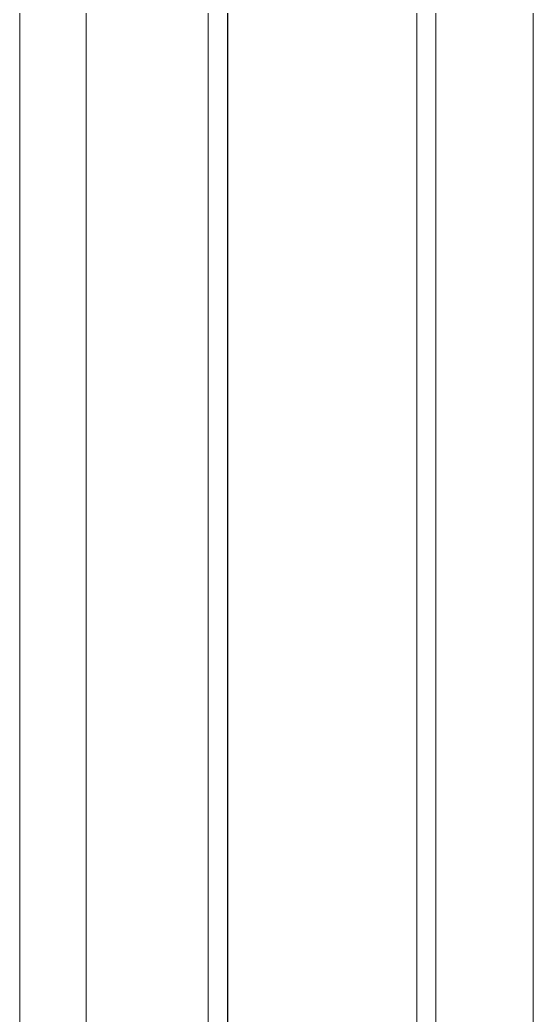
# Model space of a CAD drawing. Header units: millimetres. Extents: x -489 to 1607, y 116 to 1738.
# Drawn here: x -250.9 to -220.4, y 1544.3 to 1603.5 of the extents above; entities that cross this region are included whole.
import ezdxf

# ---------------------------------------------------------------- set-up
doc = ezdxf.new("R2010")
doc.units = ezdxf.units.MM

msp = doc.modelspace()

# ---------------------------------------------------------------- linework, layer by layer
at = {"color": 7, "linetype": 'Continuous', "lineweight": 15}
for p, q in [((-250.883, 1704.624), (-250.883, 1509.624)), ((-220.4, 1529.624), (-220.4, 1666.662))]:
    msp.add_line(p, q, dxfattribs=at)
at = {"color": 8, "linetype": 'Continuous', "lineweight": 15}
for p, q in [((-246.951, 1666.662), (-246.951, 1529.624)), ((-239.693, 1666.662), (-239.693, 1529.624)), ((-238.56, 1666.662), (-238.56, 1529.624)), ((-238.531, 1666.662), (-238.531, 1529.624)), ((-227.299, 1666.662), (-227.299, 1529.624)), ((-226.17, 1666.662), (-226.17, 1529.624))]:
    msp.add_line(p, q, dxfattribs=at)

doc.saveas('drawing.dxf')
